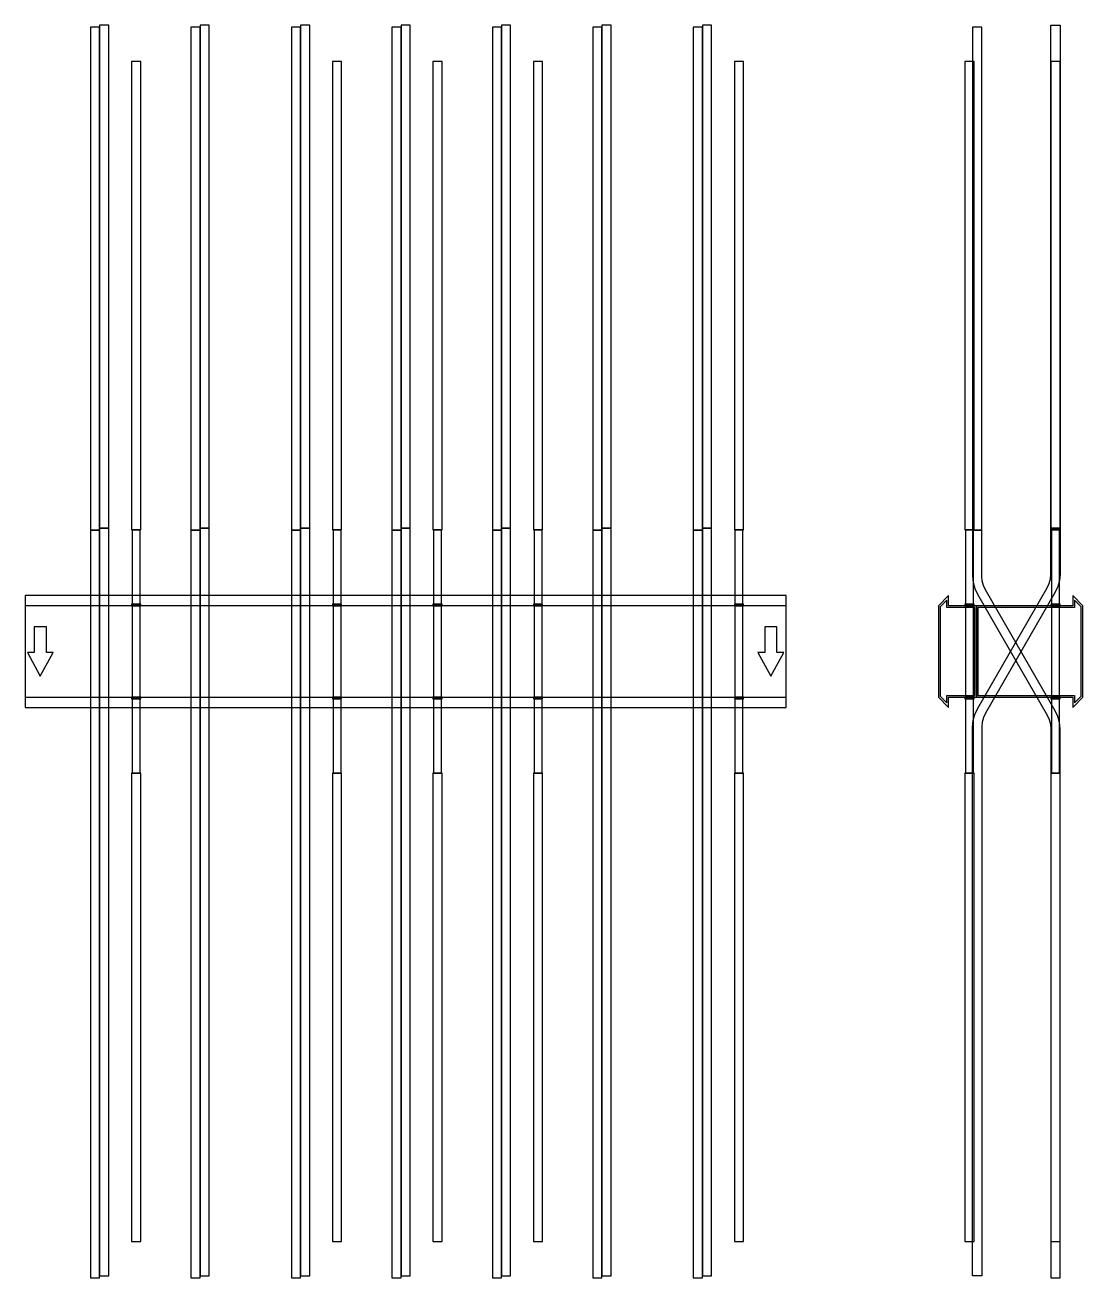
# Model space of a CAD drawing. Extents: x 0 to 1390, y -823 to 823.
import ezdxf

# ---------------------------------------------------------------- set-up
doc = ezdxf.new("R2010")
doc.units = 0
doc.layers.add('Halfen', color=7, linetype='CONTINUOUS')

msp = doc.modelspace()

# ---------------------------------------------------------------- linework, layer by layer
at = {"layer": 'Halfen', "color": 7}
for points in [[(110, 161.914), (110, 822.914), (98, 822.914), (98, 161.914)], [(242, 161.914), (242, 822.914), (230, 822.914), (230, 161.914)], [(374, 161.914), (374, 822.914), (362, 822.914), (362, 161.914)], [(506, 161.914), (506, 822.914), (494, 822.914), (494, 161.914)], [(638, 161.914), (638, 822.914), (626, 822.914), (626, 161.914)], [(770, 161.914), (770, 822.914), (758, 822.914), (758, 161.914)], [(902, 161.914), (902, 822.914), (890, 822.914), (890, 161.914)], [(1348, 161.914), (1348, 822.914), (1360, 822.914), (1360, 161.914)], [(98, 159.254), (98, 820.254), (86, 820.254), (86, 159.254)], [(230, 159.254), (230, 820.254), (218, 820.254), (218, 159.254)], [(362, 159.254), (362, 820.254), (350, 820.254), (350, 159.254)], [(494, 159.254), (494, 820.254), (482, 820.254), (482, 159.254)], [(626, 159.254), (626, 820.254), (614, 820.254), (614, 159.254)], [(758, 159.254), (758, 820.254), (746, 820.254), (746, 159.254)], [(890, 159.254), (890, 820.254), (878, 820.254), (878, 159.254)], [(1257, 159.254), (1257, 820.254), (1245, 820.254), (1245, 159.254)], [(152, 160), (152, 775), (140, 775), (140, 160)], [(416, 160), (416, 775), (404, 775), (404, 160)], [(548, 160), (548, 775), (536, 775), (536, 160)], [(680, 160), (680, 775), (668, 775), (668, 160)], [(944, 160), (944, 775), (932, 775), (932, 160)], [(1247, 160), (1247, 775), (1235, 775), (1235, 160)], [(1360, 160), (1360, 775), (1348, 775), (1348, 160)], [(98, -822.914), (98, 159.254), (86, 159.254), (86, -822.914)], [(110, -820.254), (110, 161.914), (98, 161.914), (98, -820.254)], [(151.25, 62), (151.25, 160), (140.75, 160), (140.75, 62)], [(230, -822.914), (230, 159.254), (218, 159.254), (218, -822.914)], [(242, -820.254), (242, 161.914), (230, 161.914), (230, -820.254)], [(362, -822.914), (362, 159.254), (350, 159.254), (350, -822.914)], [(374, -820.254), (374, 161.914), (362, 161.914), (362, -820.254)], [(415.25, 62), (415.25, 160), (404.75, 160), (404.75, 62)], [(494, -822.914), (494, 159.254), (482, 159.254), (482, -822.914)], [(506, -820.254), (506, 161.914), (494, 161.914), (494, -820.254)], [(547.25, 62), (547.25, 160), (536.75, 160), (536.75, 62)], [(626, -822.914), (626, 159.254), (614, 159.254), (614, -822.914)], [(638, -820.254), (638, 161.914), (626, 161.914), (626, -820.254)], [(679.25, 62), (679.25, 160), (668.75, 160), (668.75, 62)], [(758, -822.914), (758, 159.254), (746, 159.254), (746, -822.914)], [(770, -820.254), (770, 161.914), (758, 161.914), (758, -820.254)], [(890, -822.914), (890, 159.254), (878, 159.254), (878, -822.914)], [(902, -820.254), (902, 161.914), (890, 161.914), (890, -820.254)], [(943.25, 62), (943.25, 160), (932.75, 160), (932.75, 62)], [(1246.25, 62), (1246.25, 160), (1235.75, 160), (1235.75, 62)], [(1245, -820.254), (1245, -99.124), (1245.729, -90.789), (1247.895, -82.707), (1251.431, -75.124), (1343.177, 83.785), (1345.829, 89.472), (1347.453, 95.533), (1348, 101.785), (1348, 161.914), (1360, 161.914), (1360, 101.785), (1359.271, 93.449), (1357.105, 85.368), (1353.569, 77.785), (1261.823, -81.124), (1259.171, -86.812), (1257.547, -92.873), (1257, -99.124), (1257, -820.254)], [(1360, -822.914), (1360, -101.785), (1359.271, -93.449), (1357.105, -85.368), (1353.569, -77.785), (1261.823, 81.124), (1259.171, 86.812), (1257.547, 92.873), (1257, 99.124), (1257, 159.254), (1245, 159.254), (1245, 99.124), (1245.729, 90.789), (1247.895, 82.707), (1251.431, 75.124), (1343.177, -83.785), (1345.829, -89.472), (1347.453, -95.533), (1348, -101.785), (1348, -822.914)], [(1359.25, 62), (1359.25, 160), (1348.75, 160), (1348.75, 62)], [(0, -73.5), (1000, -73.5), (1000, 73.5), (0, 73.5)], [(1250, -60), (1250, 60), (1213.5, 60), (1213.5, 73.5), (1200, 60), (1200, -60), (1213.5, -73.5), (1213.5, -60)], [(1248, -58), (1248, 58), (1211, 58), (1211, 67.25), (1202.5, 58.75), (1202.5, -58.75), (1211, -67.25), (1211, -58)], [(1390, -60), (1390, 60), (1376.5, 73.5), (1376.5, 60), (1250, 60), (1250, -60), (1376.5, -60), (1376.5, -73.5)], [(1387.5, -58.75), (1387.5, 58.75), (1379, 67.25), (1379, 58), (1252, 58), (1252, -58), (1379, -58), (1379, -67.25)], [(0, -60), (1000, -60), (1000, 60), (0, 60)], [(152, 60), (152, 62), (140, 62), (140, 60)], [(151.25, -60), (151.25, 60), (140.75, 60), (140.75, -60)], [(416, 60), (416, 62), (404, 62), (404, 60)], [(415.25, -60), (415.25, 60), (404.75, 60), (404.75, -60)], [(548, 60), (548, 62), (536, 62), (536, 60)], [(547.25, -60), (547.25, 60), (536.75, 60), (536.75, -60)], [(680, 60), (680, 62), (668, 62), (668, 60)], [(679.25, -60), (679.25, 60), (668.75, 60), (668.75, -60)], [(944, 60), (944, 62), (932, 62), (932, 60)], [(943.25, -60), (943.25, 60), (932.75, 60), (932.75, -60)], [(1247, 60), (1247, 62), (1235, 62), (1235, 60)], [(1246.25, -60), (1246.25, 60), (1235.75, 60), (1235.75, -60)], [(1360, 60), (1360, 62), (1348, 62), (1348, 60)], [(1359.25, -60), (1359.25, 60), (1348.75, 60), (1348.75, -60)], [(20, -32.5), (37, -1.5), (28, -1.5), (28, 32.5), (12, 32.5), (12, -1.5), (3, -1.5)], [(980, -32.5), (997, -1.5), (988, -1.5), (988, 32.5), (972, 32.5), (972, -1.5), (963, -1.5)], [(152, -62), (152, -60), (140, -60), (140, -62)], [(151.25, -160), (151.25, -62), (140.75, -62), (140.75, -160)], [(416, -62), (416, -60), (404, -60), (404, -62)], [(415.25, -160), (415.25, -62), (404.75, -62), (404.75, -160)], [(548, -62), (548, -60), (536, -60), (536, -62)], [(547.25, -160), (547.25, -62), (536.75, -62), (536.75, -160)], [(680, -62), (680, -60), (668, -60), (668, -62)], [(679.25, -160), (679.25, -62), (668.75, -62), (668.75, -160)], [(944, -62), (944, -60), (932, -60), (932, -62)], [(943.25, -160), (943.25, -62), (932.75, -62), (932.75, -160)], [(1247, -62), (1247, -60), (1235, -60), (1235, -62)], [(1246.25, -160), (1246.25, -62), (1235.75, -62), (1235.75, -160)], [(1360, -62), (1360, -60), (1348, -60), (1348, -62)], [(1359.25, -160), (1359.25, -62), (1348.75, -62), (1348.75, -160)], [(152, -775), (152, -160), (140, -160), (140, -775)], [(416, -775), (416, -160), (404, -160), (404, -775)], [(548, -775), (548, -160), (536, -160), (536, -775)], [(680, -775), (680, -160), (668, -160), (668, -775)], [(944, -775), (944, -160), (932, -160), (932, -775)], [(1247, -775), (1247, -160), (1235, -160), (1235, -775)], [(1360, -775), (1360, -160), (1348, -160), (1348, -775)]]:
    msp.add_lwpolyline(points, close=True, dxfattribs=at)

doc.saveas('drawing.dxf')
